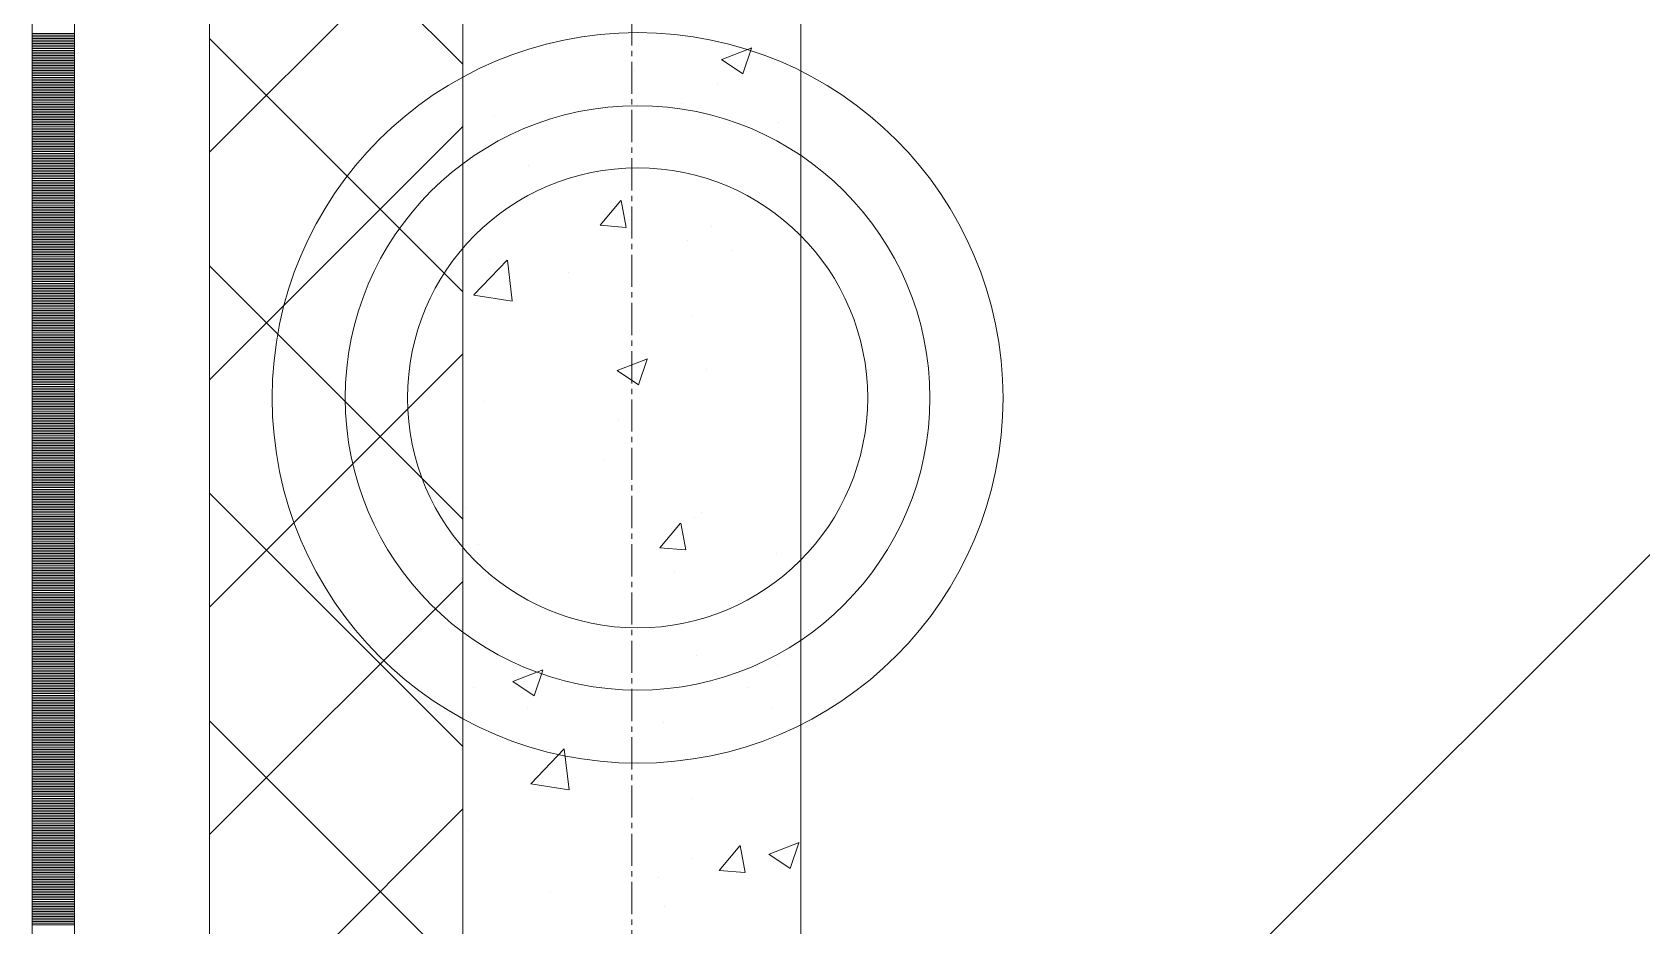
# Model space of a CAD drawing. Header units: millimetres. Extents: x 538266 to 1167394, y 114608 to 637157.
# Drawn here: x 828883 to 829836, y 160142 to 160672 of the extents above; entities that cross this region are included whole.
import ezdxf
from ezdxf.enums import TextEntityAlignment as Align

# ---------------------------------------------------------------- set-up
doc = ezdxf.new("R2010")
doc.units = ezdxf.units.MM
doc.linetypes.add('CENTER2', pattern=[28.575, 19.05, -3.175, 3.175, -3.175])
doc.linetypes.add('DASHED', pattern=[19.05, 12.7, -6.35])
doc.layers.get('Defpoints').update_dxf_attribs({"color": 140})
doc.layers.add('АР_Делит', color=120, linetype='Continuous', lineweight=0, plot=False)
for name, color, linetype, lineweight in [('АР_Стены ПЕНОблок', 52, 'Continuous', 20), ('АР_Тонкая', 254, 'Continuous', 5), ('АР_Утеплитель', 31, 'Continuous', 0), ('АР_Штриховка', 8, 'Continuous', 0)]:
    doc.layers.add(name, color=color, linetype=linetype, lineweight=lineweight)
doc.layers.add('РД_Оси_100', color=7, linetype='Continuous', lineweight=0, true_color=0x525252)
doc.layers.add('ФВ-5', color=7, linetype='Continuous')
doc.styles.add('style1', font='ARIALN.TTF')

# ---------------------------------------------------------------- blocks, each defined once
blk = doc.blocks.new('2_этаж')
at = {"layer": 'АР_Делит', "color": 18, "true_color": 0x000000}
for radius in [216.34, 173.04, 136.21]:
    blk.add_circle((672876.96, 160455.17), radius, dxfattribs=at)
at = {"layer": 'АР_Стены ПЕНОблок', "color": 18, "linetype": 'Continuous', "lineweight": 20, "true_color": 0x000000}
for p, q in [((672773.57, 213213.25), (672773.57, 137013.25)), ((672973.57, 137013.25), (672973.57, 213213.25))]:
    blk.add_line(p, q, dxfattribs=at)
at = {"layer": 'АР_Тонкая', "color": 18, "linetype": 'Continuous', "lineweight": 5, "true_color": 0x000000}
for p, q in [((672518.57, 213213.25), (672518.57, 137013.25)), ((672543.57, 213213.25), (672543.57, 137013.25)), ((672543.57, 137013.25), (672543.57, 213213.25)), ((672623.57, 137013.25), (672623.57, 213213.25))]:
    blk.add_line(p, q, dxfattribs=at)
at = {"layer": 'АР_Утеплитель', "color": 18, "linetype": 'Continuous', "lineweight": 0, "true_color": 0x000000}
for p, q in [((672623.57, 213213.25), (672623.57, 137013.25)), ((672773.57, 137013.25), (672773.57, 213213.25))]:
    blk.add_line(p, q, dxfattribs=at)
at = {"layer": 'АР_Штриховка', "color": 18, "linetype": 'Continuous', "lineweight": 0, "true_color": 0x000000}
for p, q in [((672773.57, 160652.75), (672623.57, 160802.75)), ((672623.57, 160600.61), (672773.57, 160750.61)), ((672518.57, 160671), (672543.57, 160671)), ((672518.57, 160670), (672543.57, 160670)), ((672518.57, 160669), (672543.57, 160669)), ((672518.57, 160668), (672543.57, 160668)), ((672518.57, 160667), (672543.57, 160667)), ((672518.57, 160666), (672543.57, 160666)), ((672773.57, 160518.05), (672623.57, 160668.05)), ((672518.57, 160665), (672543.57, 160665)), ((672518.57, 160664), (672543.57, 160664)), ((672518.57, 160663), (672543.57, 160663)), ((672518.57, 160662), (672543.57, 160662)), ((672518.57, 160661), (672543.57, 160661)), ((672518.57, 160660), (672543.57, 160660)), ((672518.57, 160659), (672543.57, 160659)), ((672518.57, 160658), (672543.57, 160658)), ((672518.57, 160657), (672543.57, 160657)), ((672518.57, 160656), (672543.57, 160656)), ((672926.76, 160655.67), (672944.54, 160662.5)), ((672939.34, 160647.01), (672944.49, 160662.36)), ((672518.57, 160655), (672543.57, 160655)), ((672518.57, 160654), (672543.57, 160654)), ((672518.57, 160653), (672543.57, 160653)), ((672518.57, 160652), (672543.57, 160652)), ((672518.57, 160651), (672543.57, 160651)), ((672518.57, 160650), (672543.57, 160650)), ((672518.57, 160649), (672543.57, 160649)), ((672518.57, 160648), (672543.57, 160648)), ((672518.57, 160647), (672543.57, 160647)), ((672875.03, 160649.01), (672875.03, 160649.01)), ((672926.69, 160655.54), (672939.33, 160647.01)), ((672518.57, 160646), (672543.57, 160646)), ((672518.57, 160645), (672543.57, 160645)), ((672518.57, 160644), (672543.57, 160644)), ((672518.57, 160643), (672543.57, 160643)), ((672518.57, 160642), (672543.57, 160642)), ((672518.57, 160641), (672543.57, 160641)), ((672518.57, 160640), (672543.57, 160640)), ((672518.57, 160639), (672543.57, 160639)), ((672518.57, 160638), (672543.57, 160638)), ((672518.57, 160637), (672543.57, 160637)), ((672924.08, 160640.97), (672924.08, 160640.97)), ((672518.57, 160636), (672543.57, 160636)), ((672518.57, 160635), (672543.57, 160635)), ((672518.57, 160634), (672543.57, 160634)), ((672518.57, 160633), (672543.57, 160633)), ((672518.57, 160632), (672543.57, 160632)), ((672518.57, 160631), (672543.57, 160631)), ((672518.57, 160630), (672543.57, 160630)), ((672518.57, 160629), (672543.57, 160629)), ((672518.57, 160628), (672543.57, 160628)), ((672903.14, 160629.67), (672903.14, 160629.67)), ((672518.57, 160627), (672543.57, 160627)), ((672518.57, 160626), (672543.57, 160626)), ((672518.57, 160625), (672543.57, 160625)), ((672518.57, 160624), (672543.57, 160624)), ((672518.57, 160623), (672543.57, 160623)), ((672518.57, 160622), (672543.57, 160622)), ((672518.57, 160621), (672543.57, 160621)), ((672518.57, 160620), (672543.57, 160620)), ((672518.57, 160619), (672543.57, 160619)), ((672518.57, 160618), (672543.57, 160618)), ((672792.16, 160621.93), (672792.16, 160621.93)), ((672839.55, 160621.3), (672839.55, 160621.3)), ((672960.64, 160618.4), (672960.64, 160618.4)), ((672518.57, 160617), (672543.57, 160617)), ((672518.57, 160616), (672543.57, 160616)), ((672518.57, 160615), (672543.57, 160615)), ((672518.57, 160614), (672543.57, 160614)), ((672518.57, 160613), (672543.57, 160613)), ((672518.57, 160612), (672543.57, 160612)), ((672518.57, 160611), (672543.57, 160611)), ((672518.57, 160610), (672543.57, 160610)), ((672518.57, 160609), (672543.57, 160609)), ((672623.57, 160465.91), (672773.57, 160615.91)), ((672518.57, 160608), (672543.57, 160608)), ((672518.57, 160607), (672543.57, 160607)), ((672518.57, 160606), (672543.57, 160606)), ((672518.57, 160605), (672543.57, 160605)), ((672518.57, 160604), (672543.57, 160604)), ((672518.57, 160603), (672543.57, 160603)), ((672518.57, 160602), (672543.57, 160602)), ((672518.57, 160601), (672543.57, 160601)), ((672518.57, 160600), (672543.57, 160600)), ((672518.57, 160599), (672543.57, 160599)), ((672518.57, 160598), (672543.57, 160598)), ((672518.57, 160597), (672543.57, 160597)), ((672518.57, 160596), (672543.57, 160596)), ((672518.57, 160595), (672543.57, 160595)), ((672518.57, 160594), (672543.57, 160594)), ((672518.57, 160593), (672543.57, 160593)), ((672518.57, 160592), (672543.57, 160592)), ((672518.57, 160591), (672543.57, 160591)), ((672518.57, 160590), (672543.57, 160590)), ((672812.51, 160592.98), (672812.51, 160592.98)), ((672518.57, 160589), (672543.57, 160589)), ((672518.57, 160588), (672543.57, 160588)), ((672518.57, 160587), (672543.57, 160587)), ((672518.57, 160586), (672543.57, 160586)), ((672518.57, 160585), (672543.57, 160585)), ((672518.57, 160584), (672543.57, 160584)), ((672518.57, 160583), (672543.57, 160583)), ((672518.57, 160582), (672543.57, 160582)), ((672518.57, 160581), (672543.57, 160581)), ((672518.57, 160580), (672543.57, 160580)), ((672518.57, 160579), (672543.57, 160579)), ((672518.57, 160578), (672543.57, 160578)), ((672518.57, 160577), (672543.57, 160577)), ((672518.57, 160576), (672543.57, 160576)), ((672518.57, 160575), (672543.57, 160575)), ((672518.57, 160574), (672543.57, 160574)), ((672518.57, 160573), (672543.57, 160573)), ((672518.57, 160572), (672543.57, 160572)), ((672518.57, 160571), (672543.57, 160571)), ((672854.84, 160557.47), (672867.09, 160572.07)), ((672870.21, 160556.17), (672867.27, 160572.1)), ((672518.57, 160570), (672543.57, 160570)), ((672518.57, 160569), (672543.57, 160569)), ((672518.57, 160568), (672543.57, 160568)), ((672518.57, 160567), (672543.57, 160567)), ((672518.57, 160566), (672543.57, 160566)), ((672518.57, 160565), (672543.57, 160565)), ((672518.57, 160564), (672543.57, 160564)), ((672518.57, 160563), (672543.57, 160563)), ((672518.57, 160562), (672543.57, 160562)), ((672518.57, 160561), (672543.57, 160561)), ((672518.57, 160560), (672543.57, 160560)), ((672518.57, 160559), (672543.57, 160559)), ((672518.57, 160558), (672543.57, 160558)), ((672518.57, 160557), (672543.57, 160557)), ((672518.57, 160556), (672543.57, 160556)), ((672518.57, 160555), (672543.57, 160555)), ((672518.57, 160554), (672543.57, 160554)), ((672518.57, 160553), (672543.57, 160553)), ((672518.57, 160552), (672543.57, 160552)), ((672854.84, 160557.47), (672870.03, 160556.14)), ((672920.99, 160556.42), (672920.99, 160556.42)), ((672518.57, 160551), (672543.57, 160551)), ((672518.57, 160550), (672543.57, 160550)), ((672518.57, 160549), (672543.57, 160549)), ((672518.57, 160548), (672543.57, 160548)), ((672518.57, 160547), (672543.57, 160547)), ((672518.57, 160546), (672543.57, 160546)), ((672518.57, 160545), (672543.57, 160545)), ((672518.57, 160544), (672543.57, 160544)), ((672518.57, 160543), (672543.57, 160543)), ((672518.57, 160542), (672543.57, 160542)), ((672906.53, 160548.29), (672906.53, 160548.29)), ((672932.52, 160542.16), (672932.52, 160542.16)), ((672518.57, 160541), (672543.57, 160541)), ((672518.57, 160540), (672543.57, 160540)), ((672518.57, 160539), (672543.57, 160539)), ((672518.57, 160538), (672543.57, 160538)), ((672518.57, 160537), (672543.57, 160537)), ((672518.57, 160536), (672543.57, 160536)), ((672518.57, 160535), (672543.57, 160535)), ((672518.57, 160534), (672543.57, 160534)), ((672518.57, 160533), (672543.57, 160533)), ((672518.57, 160532), (672543.57, 160532)), ((672773.57, 160383.34), (672623.57, 160533.34)), ((672780.04, 160516.1), (672799.82, 160536.72)), ((672789.07, 160537.37), (672789.07, 160537.37)), ((672802.68, 160512.6), (672799.88, 160536.72)), ((672518.57, 160531), (672543.57, 160531)), ((672518.57, 160530), (672543.57, 160530)), ((672518.57, 160529), (672543.57, 160529)), ((672518.57, 160528), (672543.57, 160528)), ((672518.57, 160527), (672543.57, 160527)), ((672518.57, 160526), (672543.57, 160526)), ((672518.57, 160525), (672543.57, 160525)), ((672518.57, 160524), (672543.57, 160524)), ((672518.57, 160523), (672543.57, 160523)), ((672836.32, 160529.49), (672836.32, 160529.49)), ((672518.57, 160522), (672543.57, 160522)), ((672518.57, 160521), (672543.57, 160521)), ((672518.57, 160520), (672543.57, 160520)), ((672518.57, 160519), (672543.57, 160519)), ((672518.57, 160518), (672543.57, 160518)), ((672518.57, 160517), (672543.57, 160517)), ((672518.57, 160516), (672543.57, 160516)), ((672518.57, 160515), (672543.57, 160515)), ((672518.57, 160514), (672543.57, 160514)), ((672518.57, 160513), (672543.57, 160513)), ((672780.08, 160516.01), (672802.67, 160512.51)), ((672518.57, 160512), (672543.57, 160512)), ((672518.57, 160511), (672543.57, 160511)), ((672518.57, 160510), (672543.57, 160510)), ((672518.57, 160509), (672543.57, 160509)), ((672518.57, 160508), (672543.57, 160508)), ((672518.57, 160507), (672543.57, 160507)), ((672518.57, 160506), (672543.57, 160506)), ((672518.57, 160505), (672543.57, 160505)), ((672518.57, 160504), (672543.57, 160504)), ((672909.51, 160504.09), (672909.51, 160504.09)), ((672518.57, 160503), (672543.57, 160503)), ((672518.57, 160502), (672543.57, 160502)), ((672518.57, 160501), (672543.57, 160501)), ((672518.57, 160500), (672543.57, 160500)), ((672518.57, 160499), (672543.57, 160499)), ((672518.57, 160498), (672543.57, 160498)), ((672518.57, 160497), (672543.57, 160497)), ((672518.57, 160496), (672543.57, 160496)), ((672518.57, 160495), (672543.57, 160495)), ((672518.57, 160494), (672543.57, 160494)), ((672518.57, 160493), (672543.57, 160493)), ((672518.57, 160492), (672543.57, 160492)), ((672518.57, 160491), (672543.57, 160491)), ((672518.57, 160490), (672543.57, 160490)), ((672518.57, 160489), (672543.57, 160489)), ((672518.57, 160488), (672543.57, 160488)), ((672518.57, 160487), (672543.57, 160487)), ((672518.57, 160486), (672543.57, 160486)), ((672518.57, 160485), (672543.57, 160485)), ((672518.57, 160484), (672543.57, 160484)), ((672518.57, 160483), (672543.57, 160483)), ((672518.57, 160482), (672543.57, 160482)), ((672518.57, 160481), (672543.57, 160481)), ((672518.57, 160480), (672543.57, 160480)), ((672518.57, 160479), (672543.57, 160479)), ((672518.57, 160478), (672543.57, 160478)), ((672518.57, 160477), (672543.57, 160477)), ((672518.57, 160476), (672543.57, 160476)), ((672518.57, 160475), (672543.57, 160475)), ((672623.57, 160331.21), (672773.57, 160481.21)), ((672864.95, 160471.48), (672882.74, 160478.31)), ((672877.54, 160462.82), (672882.69, 160478.17)), ((672518.57, 160474), (672543.57, 160474)), ((672518.57, 160473), (672543.57, 160473)), ((672518.57, 160472), (672543.57, 160472)), ((672518.57, 160471), (672543.57, 160471)), ((672518.57, 160470), (672543.57, 160470)), ((672518.57, 160469), (672543.57, 160469)), ((672518.57, 160468), (672543.57, 160468)), ((672518.57, 160467), (672543.57, 160467)), ((672518.57, 160466), (672543.57, 160466)), ((672864.89, 160471.35), (672877.53, 160462.83)), ((672917.9, 160471.86), (672917.9, 160471.86)), ((672518.57, 160465), (672543.57, 160465)), ((672518.57, 160464), (672543.57, 160464)), ((672518.57, 160463), (672543.57, 160463)), ((672518.57, 160462), (672543.57, 160462)), ((672518.57, 160461), (672543.57, 160461)), ((672518.57, 160460), (672543.57, 160460)), ((672518.57, 160459), (672543.57, 160459)), ((672518.57, 160458), (672543.57, 160458)), ((672518.57, 160457), (672543.57, 160457)), ((672518.57, 160456), (672543.57, 160456)), ((672518.57, 160455), (672543.57, 160455)), ((672518.57, 160454), (672543.57, 160454)), ((672518.57, 160453), (672543.57, 160453)), ((672518.57, 160452), (672543.57, 160452)), ((672518.57, 160451), (672543.57, 160451)), ((672518.57, 160450), (672543.57, 160450)), ((672518.57, 160449), (672543.57, 160449)), ((672518.57, 160448), (672543.57, 160448)), ((672518.57, 160447), (672543.57, 160447)), ((672785.98, 160452.82), (672785.98, 160452.82)), ((672518.57, 160446), (672543.57, 160446)), ((672518.57, 160445), (672543.57, 160445)), ((672518.57, 160444), (672543.57, 160444)), ((672518.57, 160443), (672543.57, 160443)), ((672518.57, 160442), (672543.57, 160442)), ((672518.57, 160441), (672543.57, 160441)), ((672518.57, 160440), (672543.57, 160440)), ((672518.57, 160439), (672543.57, 160439)), ((672518.57, 160438), (672543.57, 160438)), ((672518.57, 160437), (672543.57, 160437)), ((672865.7, 160441.98), (672865.7, 160441.98)), ((672518.57, 160436), (672543.57, 160436)), ((672518.57, 160435), (672543.57, 160435)), ((672518.57, 160434), (672543.57, 160434)), ((672518.57, 160433), (672543.57, 160433)), ((672518.57, 160432), (672543.57, 160432)), ((672518.57, 160431), (672543.57, 160431)), ((672518.57, 160430), (672543.57, 160430)), ((672518.57, 160429), (672543.57, 160429)), ((672518.57, 160428), (672543.57, 160428)), ((672518.57, 160427), (672543.57, 160427)), ((672518.57, 160426), (672543.57, 160426)), ((672518.57, 160425), (672543.57, 160425)), ((672518.57, 160424), (672543.57, 160424)), ((672518.57, 160423), (672543.57, 160423)), ((672518.57, 160422), (672543.57, 160422)), ((672518.57, 160421), (672543.57, 160421)), ((672518.57, 160420), (672543.57, 160420)), ((672518.57, 160419), (672543.57, 160419)), ((672518.57, 160418), (672543.57, 160418)), ((672857.07, 160418.5), (672857.07, 160418.5)), ((672518.57, 160417), (672543.57, 160417)), ((672518.57, 160416), (672543.57, 160416)), ((672518.57, 160415), (672543.57, 160415)), ((672518.57, 160414), (672543.57, 160414)), ((672518.57, 160413), (672543.57, 160413)), ((672518.57, 160412), (672543.57, 160412)), ((672518.57, 160411), (672543.57, 160411)), ((672518.57, 160410), (672543.57, 160410)), ((672518.57, 160409), (672543.57, 160409)), ((672518.57, 160408), (672543.57, 160408)), ((672518.57, 160407), (672543.57, 160407)), ((672518.57, 160406), (672543.57, 160406)), ((672518.57, 160405), (672543.57, 160405)), ((672518.57, 160404), (672543.57, 160404)), ((672518.57, 160403), (672543.57, 160403)), ((672518.57, 160402), (672543.57, 160402)), ((672518.57, 160401), (672543.57, 160401)), ((672518.57, 160400), (672543.57, 160400)), ((672518.57, 160399), (672543.57, 160399)), ((672773.57, 160248.64), (672623.57, 160398.64)), ((672518.57, 160398), (672543.57, 160398)), ((672518.57, 160397), (672543.57, 160397)), ((672518.57, 160396), (672543.57, 160396)), ((672518.57, 160395), (672543.57, 160395)), ((672518.57, 160394), (672543.57, 160394)), ((672518.57, 160393), (672543.57, 160393)), ((672518.57, 160392), (672543.57, 160392)), ((672518.57, 160391), (672543.57, 160391)), ((672518.57, 160390), (672543.57, 160390)), ((672775.04, 160390.11), (672775.04, 160390.11)), ((672518.57, 160389), (672543.57, 160389)), ((672518.57, 160388), (672543.57, 160388)), ((672518.57, 160387), (672543.57, 160387)), ((672518.57, 160386), (672543.57, 160386)), ((672518.57, 160385), (672543.57, 160385)), ((672518.57, 160384), (672543.57, 160384)), ((672518.57, 160383), (672543.57, 160383)), ((672518.57, 160382), (672543.57, 160382)), ((672518.57, 160381), (672543.57, 160381)), ((672518.57, 160380), (672543.57, 160380)), ((672890.09, 160366.42), (672902.33, 160381.01)), ((672905.45, 160365.12), (672902.51, 160381.04)), ((672910.63, 160384.38), (672910.63, 160384.38)), ((672914.81, 160387.31), (672914.81, 160387.31)), ((672518.57, 160379), (672543.57, 160379)), ((672518.57, 160378), (672543.57, 160378)), ((672518.57, 160377), (672543.57, 160377)), ((672518.57, 160376), (672543.57, 160376)), ((672518.57, 160375), (672543.57, 160375)), ((672518.57, 160374), (672543.57, 160374)), ((672518.57, 160373), (672543.57, 160373)), ((672518.57, 160372), (672543.57, 160372)), ((672518.57, 160371), (672543.57, 160371)), ((672518.57, 160370), (672543.57, 160370)), ((672518.57, 160369), (672543.57, 160369)), ((672518.57, 160368), (672543.57, 160368)), ((672518.57, 160367), (672543.57, 160367)), ((672518.57, 160366), (672543.57, 160366)), ((672518.57, 160365), (672543.57, 160365)), ((672518.57, 160364), (672543.57, 160364)), ((672518.57, 160363), (672543.57, 160363)), ((672518.57, 160362), (672543.57, 160362)), ((672518.57, 160361), (672543.57, 160361)), ((672782.89, 160368.26), (672782.89, 160368.26)), ((672890.09, 160366.41), (672905.27, 160365.08)), ((672959.29, 160362.92), (672959.29, 160362.92)), ((672518.57, 160360), (672543.57, 160360)), ((672518.57, 160359), (672543.57, 160359)), ((672518.57, 160358), (672543.57, 160358)), ((672518.57, 160357), (672543.57, 160357)), ((672518.57, 160356), (672543.57, 160356)), ((672518.57, 160355), (672543.57, 160355)), ((672518.57, 160354), (672543.57, 160354)), ((672518.57, 160353), (672543.57, 160353)), ((672518.57, 160352), (672543.57, 160352)), ((672518.57, 160351), (672543.57, 160351)), ((672899.03, 160352.54), (672899.03, 160352.54)), ((672518.57, 160350), (672543.57, 160350)), ((672518.57, 160349), (672543.57, 160349)), ((672518.57, 160348), (672543.57, 160348)), ((672518.57, 160347), (672543.57, 160347)), ((672518.57, 160346), (672543.57, 160346)), ((672518.57, 160345), (672543.57, 160345)), ((672518.57, 160344), (672543.57, 160344)), ((672518.57, 160343), (672543.57, 160343)), ((672518.57, 160342), (672543.57, 160342)), ((672623.57, 160196.5), (672773.57, 160346.5)), ((672798.88, 160341.8), (672798.88, 160341.8)), ((672518.57, 160341), (672543.57, 160341)), ((672518.57, 160340), (672543.57, 160340)), ((672518.57, 160339), (672543.57, 160339)), ((672518.57, 160338), (672543.57, 160338)), ((672518.57, 160337), (672543.57, 160337)), ((672518.57, 160336), (672543.57, 160336)), ((672518.57, 160335), (672543.57, 160335)), ((672518.57, 160334), (672543.57, 160334)), ((672518.57, 160333), (672543.57, 160333)), ((672518.57, 160332), (672543.57, 160332)), ((672518.57, 160331), (672543.57, 160331)), ((672518.57, 160330), (672543.57, 160330)), ((672518.57, 160329), (672543.57, 160329)), ((672518.57, 160328), (672543.57, 160328)), ((672518.57, 160327), (672543.57, 160327)), ((672518.57, 160326), (672543.57, 160326)), ((672518.57, 160325), (672543.57, 160325)), ((672518.57, 160324), (672543.57, 160324)), ((672518.57, 160323), (672543.57, 160323)), ((672518.57, 160322), (672543.57, 160322)), ((672518.57, 160321), (672543.57, 160321)), ((672518.57, 160320), (672543.57, 160320)), ((672518.57, 160319), (672543.57, 160319)), ((672518.57, 160318), (672543.57, 160318)), ((672518.57, 160317), (672543.57, 160317)), ((672518.57, 160316), (672543.57, 160316)), ((672518.57, 160315), (672543.57, 160315)), ((672518.57, 160314), (672543.57, 160314)), ((672518.57, 160313), (672543.57, 160313)), ((672518.57, 160312), (672543.57, 160312)), ((672518.57, 160311), (672543.57, 160311)), ((672518.57, 160310), (672543.57, 160310)), ((672518.57, 160309), (672543.57, 160309)), ((672518.57, 160308), (672543.57, 160308)), ((672518.57, 160307), (672543.57, 160307)), ((672518.57, 160306), (672543.57, 160306)), ((672518.57, 160305), (672543.57, 160305)), ((672518.57, 160304), (672543.57, 160304)), ((672518.57, 160303), (672543.57, 160303)), ((672518.57, 160302), (672543.57, 160302)), ((672518.57, 160301), (672543.57, 160301)), ((672518.57, 160300), (672543.57, 160300)), ((672518.57, 160299), (672543.57, 160299)), ((672518.57, 160298), (672543.57, 160298)), ((672518.57, 160297), (672543.57, 160297)), ((672518.57, 160296), (672543.57, 160296)), ((672518.57, 160295), (672543.57, 160295)), ((672518.57, 160294), (672543.57, 160294)), ((672803.15, 160287.29), (672820.94, 160294.12)), ((672815.74, 160278.63), (672820.89, 160293.98)), ((672911.73, 160302.75), (672911.73, 160302.75)), ((672959.89, 160296.77), (672959.89, 160296.77)), ((672518.57, 160293), (672543.57, 160293)), ((672518.57, 160292), (672543.57, 160292)), ((672518.57, 160291), (672543.57, 160291)), ((672518.57, 160290), (672543.57, 160290)), ((672518.57, 160289), (672543.57, 160289)), ((672518.57, 160288), (672543.57, 160288)), ((672518.57, 160287), (672543.57, 160287)), ((672518.57, 160286), (672543.57, 160286)), ((672518.57, 160285), (672543.57, 160285)), ((672803.09, 160287.16), (672815.72, 160278.64)), ((672806.54, 160289.39), (672806.54, 160289.39)), ((672518.57, 160284), (672543.57, 160284)), ((672518.57, 160283), (672543.57, 160283)), ((672518.57, 160282), (672543.57, 160282)), ((672518.57, 160281), (672543.57, 160281)), ((672518.57, 160280), (672543.57, 160280)), ((672518.57, 160279), (672543.57, 160279)), ((672518.57, 160278), (672543.57, 160278)), ((672518.57, 160277), (672543.57, 160277)), ((672518.57, 160276), (672543.57, 160276)), ((672518.57, 160275), (672543.57, 160275)), ((672779.8, 160283.71), (672779.8, 160283.71)), ((672942.13, 160283.66), (672942.13, 160283.66)), ((672518.57, 160274), (672543.57, 160274)), ((672518.57, 160273), (672543.57, 160273)), ((672518.57, 160272), (672543.57, 160272)), ((672518.57, 160271), (672543.57, 160271)), ((672518.57, 160270), (672543.57, 160270)), ((672518.57, 160269), (672543.57, 160269)), ((672518.57, 160268), (672543.57, 160268)), ((672518.57, 160267), (672543.57, 160267)), ((672518.57, 160266), (672543.57, 160266)), ((672811.76, 160271.34), (672811.76, 160271.34)), ((672956.06, 160271.11), (672956.06, 160271.11)), ((672518.57, 160265), (672543.57, 160265)), ((672518.57, 160264), (672543.57, 160264)), ((672518.57, 160263), (672543.57, 160263)), ((672518.57, 160262), (672543.57, 160262)), ((672518.57, 160261), (672543.57, 160261)), ((672518.57, 160260), (672543.57, 160260)), ((672518.57, 160259), (672543.57, 160259)), ((672518.57, 160258), (672543.57, 160258)), ((672518.57, 160257), (672543.57, 160257)), ((672518.57, 160256), (672543.57, 160256)), ((672773.57, 160113.94), (672623.57, 160263.94)), ((672892.47, 160262.73), (672892.47, 160262.73)), ((672518.57, 160255), (672543.57, 160255)), ((672518.57, 160254), (672543.57, 160254)), ((672518.57, 160253), (672543.57, 160253)), ((672518.57, 160252), (672543.57, 160252)), ((672518.57, 160251), (672543.57, 160251)), ((672518.57, 160250), (672543.57, 160250)), ((672518.57, 160249), (672543.57, 160249)), ((672518.57, 160248), (672543.57, 160248)), ((672518.57, 160247), (672543.57, 160247)), ((672813.71, 160226.63), (672833.5, 160247.25)), ((672836.36, 160223.13), (672833.55, 160247.25)), ((672518.57, 160246), (672543.57, 160246)), ((672518.57, 160245), (672543.57, 160245)), ((672518.57, 160244), (672543.57, 160244)), ((672518.57, 160243), (672543.57, 160243)), ((672518.57, 160242), (672543.57, 160242)), ((672518.57, 160241), (672543.57, 160241)), ((672518.57, 160240), (672543.57, 160240)), ((672518.57, 160239), (672543.57, 160239)), ((672518.57, 160238), (672543.57, 160238)), ((672518.57, 160237), (672543.57, 160237)), ((672518.57, 160236), (672543.57, 160236)), ((672518.57, 160235), (672543.57, 160235)), ((672518.57, 160234), (672543.57, 160234)), ((672518.57, 160233), (672543.57, 160233)), ((672518.57, 160232), (672543.57, 160232)), ((672518.57, 160231), (672543.57, 160231)), ((672518.57, 160230), (672543.57, 160230)), ((672518.57, 160229), (672543.57, 160229)), ((672518.57, 160228), (672543.57, 160228)), ((672518.57, 160227), (672543.57, 160227)), ((672518.57, 160226), (672543.57, 160226)), ((672518.57, 160225), (672543.57, 160225)), ((672518.57, 160224), (672543.57, 160224)), ((672518.57, 160223), (672543.57, 160223)), ((672518.57, 160222), (672543.57, 160222)), ((672518.57, 160221), (672543.57, 160221)), ((672518.57, 160220), (672543.57, 160220)), ((672518.57, 160219), (672543.57, 160219)), ((672518.57, 160218), (672543.57, 160218)), ((672813.75, 160226.54), (672836.34, 160223.04)), ((672908.64, 160218.2), (672908.64, 160218.2)), ((672518.57, 160217), (672543.57, 160217)), ((672518.57, 160216), (672543.57, 160216)), ((672518.57, 160215), (672543.57, 160215)), ((672518.57, 160214), (672543.57, 160214)), ((672518.57, 160213), (672543.57, 160213)), ((672518.57, 160212), (672543.57, 160212)), ((672518.57, 160211), (672543.57, 160211)), ((672518.57, 160210), (672543.57, 160210)), ((672518.57, 160209), (672543.57, 160209)), ((672518.57, 160208), (672543.57, 160208)), ((672623.57, 160061.8), (672773.57, 160211.8)), ((672518.57, 160207), (672543.57, 160207)), ((672518.57, 160206), (672543.57, 160206)), ((672518.57, 160205), (672543.57, 160205)), ((672518.57, 160204), (672543.57, 160204)), ((672518.57, 160203), (672543.57, 160203)), ((672518.57, 160202), (672543.57, 160202)), ((672518.57, 160201), (672543.57, 160201)), ((672518.57, 160200), (672543.57, 160200)), ((672518.57, 160199), (672543.57, 160199)), ((672776.71, 160199.15), (672776.71, 160199.15)), ((672518.57, 160198), (672543.57, 160198)), ((672518.57, 160197), (672543.57, 160197)), ((672518.57, 160196), (672543.57, 160196)), ((672518.57, 160195), (672543.57, 160195)), ((672518.57, 160194), (672543.57, 160194)), ((672518.57, 160193), (672543.57, 160193)), ((672518.57, 160192), (672543.57, 160192)), ((672518.57, 160191), (672543.57, 160191)), ((672518.57, 160190), (672543.57, 160190)), ((672518.57, 160189), (672543.57, 160189)), ((672925.33, 160175.36), (672937.58, 160189.95)), ((672940.69, 160174.06), (672937.76, 160189.98)), ((672954.77, 160185.03), (672972.55, 160191.86)), ((672967.35, 160176.37), (672972.5, 160191.72)), ((672518.57, 160188), (672543.57, 160188)), ((672518.57, 160187), (672543.57, 160187)), ((672518.57, 160186), (672543.57, 160186)), ((672518.57, 160185), (672543.57, 160185)), ((672518.57, 160184), (672543.57, 160184)), ((672518.57, 160183), (672543.57, 160183)), ((672518.57, 160182), (672543.57, 160182)), ((672518.57, 160181), (672543.57, 160181)), ((672518.57, 160180), (672543.57, 160180)), ((672908.76, 160182.45), (672908.76, 160182.45)), ((672954.7, 160184.9), (672967.34, 160176.37)), ((672518.57, 160179), (672543.57, 160179)), ((672518.57, 160178), (672543.57, 160178)), ((672518.57, 160177), (672543.57, 160177)), ((672518.57, 160176), (672543.57, 160176)), ((672518.57, 160175), (672543.57, 160175)), ((672518.57, 160174), (672543.57, 160174)), ((672518.57, 160173), (672543.57, 160173)), ((672518.57, 160172), (672543.57, 160172)), ((672518.57, 160171), (672543.57, 160171)), ((672518.57, 160170), (672543.57, 160170)), ((672889.24, 160170.93), (672889.24, 160170.93)), ((672925.33, 160175.35), (672940.51, 160174.03)), ((672518.57, 160169), (672543.57, 160169)), ((672518.57, 160168), (672543.57, 160168)), ((672518.57, 160167), (672543.57, 160167)), ((672518.57, 160166), (672543.57, 160166)), ((672518.57, 160165), (672543.57, 160165)), ((672518.57, 160164), (672543.57, 160164)), ((672518.57, 160163), (672543.57, 160163)), ((672518.57, 160162), (672543.57, 160162)), ((672518.57, 160161), (672543.57, 160161)), ((672825.65, 160162.55), (672825.65, 160162.55)), ((672518.57, 160160), (672543.57, 160160)), ((672518.57, 160159), (672543.57, 160159)), ((672518.57, 160158), (672543.57, 160158)), ((672518.57, 160157), (672543.57, 160157)), ((672518.57, 160156), (672543.57, 160156)), ((672518.57, 160155), (672543.57, 160155)), ((672518.57, 160154), (672543.57, 160154)), ((672518.57, 160153), (672543.57, 160153)), ((672518.57, 160152), (672543.57, 160152)), ((672518.57, 160151), (672543.57, 160151)), ((672892.67, 160153.87), (672892.67, 160153.87)), ((672518.57, 160150), (672543.57, 160150)), ((672518.57, 160149), (672543.57, 160149)), ((672518.57, 160148), (672543.57, 160148)), ((672518.57, 160147), (672543.57, 160147)), ((672518.57, 160146), (672543.57, 160146)), ((672518.57, 160145), (672543.57, 160145)), ((672518.57, 160144), (672543.57, 160144)), ((672518.57, 160143), (672543.57, 160143))]:
    blk.add_line(p, q, dxfattribs=at)
at = {"layer": 'Defpoints', "color": 18, "true_color": 0x000000, "style": 'style1'}
for p in [(677970.57, 219836.39), (678101.19, 211681.39)]:
    blk.add_attdef('АР-ПОМЕЩЕНИЕ:НАИМЕНОВАНИЕ', text='', height=100, dxfattribs=at).set_placement(p, align=Align.MIDDLE)
blk = doc.blocks.new('СОШ_2200_АР_ОСИ_М100_28.05.24')
at = {"layer": 'АР_Делит', "color": 251, "linetype": 'DASHED', "true_color": 0x636466}
blk.add_lwpolyline([(114955, 135155), (114955, -355), (93595.036, -355), (93595.036, 13855), (94145, 13855), (94145, 68320), (66055, 68320), (66055, 13857.73), (83455, 13857.73), (83455, -355), (45245, -355), (45245, 13145), (44695, 13145), (44695, 26755), (45245, 26755), (45245, 68320), (20455, 68320), (20455, 26755), (27955, 26755), (27955, 13145), (-355, 13145), (-355, 100855)], dxfattribs=at)
at = {"layer": 'РД_Оси_100', "color": 251, "linetype": 'CENTER2', "true_color": 0x636466}
blk.add_line((0, -6155), (0, 139938.679), dxfattribs=at)

msp = doc.modelspace()

# ---------------------------------------------------------------- hatches: boundary and pattern name
at = {"layer": 'ФВ-5'}
h = msp.add_hatch(dxfattribs=at)
h.set_pattern_fill('ANSI31', color=3, scale=300)
h.paths.add_polyline_path([(849237.83, 163560.99), (849237.83, 164465.51, -0.27475), (849124.88, 164655.54, -0.245742), (849217.83, 164833.24), (849217.83, 165213.25), (845769.48, 165213.25, -0.618518), (845382.35, 165213.25), (843647.83, 165213.25), (843647.83, 164913.25), (842747.83, 164913.25), (842747.83, 165213.25), (842667.83, 165213.25), (842667.83, 164793.25), (841647.83, 164793.25), (841647.83, 164713.25), (841647.83, 161813.25), (841647.83, 161313.25), (841647.83, 160413.25), (841647.83, 158613.25), (841647.83, 158389.41, -0.260437), (841750.78, 158205.17, -0.260437), (841647.83, 158020.93), (841647.83, 157055.57, -0.260437), (841750.78, 156871.33, -0.260437), (841647.83, 156687.09), (841647.83, 156333.25), (842017.83, 156333.25), (842017.83, 156113.25), (849237.83, 156113.25), (849237.83, 156880.92, -0.27475), (849124.88, 157070.96, -0.27475), (849237.83, 157260.99), (849237.83, 160413.25), (849217.83, 160413.25), (849217.83, 161313.25), (849218.54, 162376.98, -0.246803), (849124.88, 162555.17, -0.27475), (849237.83, 162745.2), (849237.83, 163180.92, -0.27475), (849124.88, 163370.96, -0.27475)])
h.paths.add_polyline_path([(845558.64, 161395.97), (845008.64, 161395.97, -1), (845008.64, 161995.97), (845558.64, 161995.97, -1)], flags=16)
h.paths.add_polyline_path([(842291.63, 157558.88, -1), (841691.63, 157558.88, -1)], flags=16)
h.paths.add_polyline_path([(849124.88, 171855.54, -0.27475), (849237.83, 172045.58), (849237.83, 172480.92, -0.27475), (849124.88, 172670.96, -0.27475), (849237.83, 172860.99), (849237.83, 173765.51, -0.27475), (849124.88, 173955.54, -0.27475), (849237.83, 174145.58), (849237.83, 174163.25), (849217.83, 174163.25), (849217.83, 174513.25), (844057.83, 174513.25), (844057.83, 174513.25), (844057.83, 174213.25), (843157.83, 174213.25), (843157.83, 174513.25), (843077.83, 174513.25), (843077.83, 174093.25), (842057.83, 174093.25), (842057.83, 173373.25), (842057.83, 172433.25), (841647.83, 172433.25), (841647.83, 172363.25), (841647.83, 170613.25), (841647.83, 169713.25), (841647.83, 169339.41, -0.260437), (841750.78, 169155.17, -0.260437), (841647.83, 168970.93), (841670.85, 167335.45, -1), (842270.85, 167335.45, -1), (841670.85, 167335.45), (841650.71, 166353.77, -0.256246), (841750.78, 166171.33, -0.105217), (841732.04, 166083.25), (841867.83, 166083.25), (841867.83, 165413.25), (845385.88, 165413.25, -0.594367), (845765.95, 165413.25), (849217.83, 165413.25), (849217.83, 165913.25), (849218.05, 166193.1, -0.246072), (849124.88, 166370.96, -0.27475), (849237.83, 166560.99), (849237.83, 169713.25), (849213.53, 169713.25), (849217.83, 169717.55), (849217.83, 170613.25), (849218.87, 171677.13, -0.247282)])
h.paths.add_polyline_path([(845615.62, 168700.58), (845065.62, 168700.58, -1), (845065.62, 169300.58), (845615.62, 169300.58, -1)], flags=16)
h.paths.add_polyline_path([(836927.83, 171813.25), (836927.83, 172713.25), (836927.83, 172987.09, -0.260437), (836824.88, 173171.33, -0.260437), (836927.83, 173355.57), (836927.83, 175970.93, -0.260437), (836824.88, 176155.17, -0.260437), (836927.83, 176339.41), (836927.83, 176413.25), (836927.83, 176913.25), (833193.32, 176913.25, -0.618518), (832806.19, 176913.25), (829360.51, 176913.25), (829357.83, 176910.57), (829357.83, 176413.25), (829357.74, 176237.44, -0.255873), (829457.56, 176055.17, -0.284268), (829337.83, 175861.61), (829337.83, 172713.25), (829357.83, 172713.25), (829357.83, 171813.25), (829357.22, 170753.93, -0.256632), (829457.56, 170571.33, -0.284268), (829337.83, 170377.76), (829337.83, 169948.73, -0.284268), (829457.56, 169755.17, -0.284268), (829337.83, 169561.61), (829337.83, 168664.89, -0.284268), (829457.56, 168471.33, -0.255743), (829357.83, 168289.11), (829357.83, 167813.25), (832809.72, 167813.25, -0.594367), (833189.79, 167813.25), (834927.83, 167813.25), (834927.83, 168113.25), (835827.83, 168113.25), (835827.83, 167813.25), (835907.83, 167813.25), (835907.83, 168233.25), (836927.83, 168233.25), (836927.83, 168313.25)])
h.paths.add_polyline_path([(832552.08, 172650.64), (832002.08, 172650.64, -1), (832002.08, 173250.64), (832552.08, 173250.64, -1)], flags=16)
h.paths.add_polyline_path([(836927.83, 166670.93, -0.260437), (836824.88, 166855.17, -0.105217), (836843.63, 166943.25), (836707.83, 166943.25), (836707.83, 167613.25), (833193.32, 167613.25, -0.618518), (832806.19, 167613.25), (829357.83, 167613.25), (829357.83, 167113.25), (829357.72, 166937.46, -0.255913), (829457.56, 166755.17, -0.284268), (829337.83, 166561.61), (829337.83, 163413.25), (829357.83, 163413.25), (829357.83, 162513.25), (829357, 161454.07, -0.256955), (829457.56, 161271.33, -0.284268), (829337.83, 161077.76), (829337.83, 160648.73, -0.284268), (829457.56, 160455.17, -0.284268), (829337.83, 160261.61), (829337.83, 159364.89, -0.284268), (829457.56, 159171.33, -0.255743), (829357.83, 158989.11), (829357.83, 158513.25), (832809.67, 158513.32, -0.59466), (833189.83, 158513.33), (834927.81, 158513.37), (834927.83, 158513.41), (834927.83, 158813.41), (835827.83, 158813.41), (835827.83, 158513.39), (835907.83, 158513.39), (835907.83, 158933.41), (836927.83, 158933.41), (836927.83, 159013.25), (836927.83, 159543.25), (836927.83, 161303.25), (836927.83, 161813.25), (836927.83, 162513.25), (836927.83, 163413.25), (836927.83, 163687.09, -0.260437), (836824.88, 163871.33, -0.260437), (836927.83, 164055.57)])
h.paths.add_polyline_path([(832518.25, 163600.5), (831968.25, 163600.5, -1), (831968.25, 164200.5), (832518.25, 164200.5, -1)], flags=16)
h = msp.add_hatch(dxfattribs=at)
h.set_pattern_fill('ANSI31', color=3, scale=300)
h.paths.add_polyline_path([(856937.83, 141853.28), (856717.83, 141633.28), (856717.83, 141593.78), (856417.83, 141593.78), (856417.83, 142493.78), (856717.83, 142493.78), (856717.83, 142082.3), (856937.83, 142302.3), (856937.83, 143613.25), (856037.83, 143613.25), (856037.83, 143603.25), (853263.99, 143603.25, -0.558775), (852895.51, 143603.25), (851387.83, 143603.25, -0.414214), (851687.83, 143303.25, -1), (851087.83, 143303.25, -0.414214), (851387.83, 143603.25), (850280.15, 143603.25, -0.558775), (849911.67, 143603.25), (849137.83, 143603.25), (848237.83, 143603.25), (847307.83, 143603.25), (847307.83, 143383.25), (846937.83, 143383.25), (846937.83, 143453.25), (846937.83, 143603.25), (846437.83, 143603.25), (846437.83, 142703.25), (846737.83, 142703.25), (846737.83, 142583.25), (846317.83, 142583.25), (846317.83, 143603.25), (845837.83, 143603.25), (842357.83, 143603.25), (842357.83, 143383.25), (842067.83, 143383.25), (842067.83, 143603.25), (841437.83, 143603.25), (839882.77, 143603.25, -0.333315), (840098.76, 143315.26, -1), (839498.76, 143315.26, -0.333315), (839714.74, 143603.25), (838680.15, 143603.25, -0.558775), (838311.67, 143603.25), (837507.83, 143603.25), (837507.83, 143383.25), (837137.83, 143383.25), (837137.83, 141363.25), (837147.83, 141363.25), (837147.83, 140163.25), (837137.83, 136013.25), (837202.35, 136013.25, -0.618518), (837589.48, 136013.25), (840886.19, 136013.25, -0.618518), (841273.32, 136013.25), (841437.83, 136013.25), (841437.83, 136033.25), (842313.69, 136033.25, -0.582347), (842689.48, 136013.25), (843586.19, 136013.25, -0.618518), (843973.32, 136013.25), (844402.35, 136013.25, -0.618518), (844789.48, 136013.25), (845837.83, 136013.25), (845837.83, 136033.25), (847037.83, 136033.25), (848237.83, 136030.58), (848237.83, 136033.25), (849137.83, 136033.25), (850195.61, 136030.18, -0.587964), (850573.32, 136013.25), (851002.35, 136013.25, -0.618518), (851389.48, 136013.25), (852286.19, 136013.25, -0.618518), (852673.32, 136013.25), (853102.35, 136013.25, -0.618518), (853489.48, 136013.25), (855286.19, 136013.25, -0.618518), (855673.32, 136013.25), (856036.94, 136013.25), (856037.83, 136014.14), (856037.83, 136313.25), (856785.95, 136313.25), (856937.83, 136465.13)])
h.paths.add_polyline_path([(851418.02, 140993.17), (851968.02, 140993.17, -1), (851968.02, 140393.17), (851418.02, 140393.17, -1)], flags=16)
h.paths.add_polyline_path([(847057.56, 139675.17, -1), (846624.88, 139675.17, -1)], flags=16)
h.paths.add_polyline_path([(847014.26, 139675.17, -1), (846668.18, 139675.17, -1)], flags=0)
h.paths.add_polyline_path([(846977.43, 139675.17, -1), (846705.01, 139675.17, -1)], flags=0)
h.paths.add_polyline_path([(846737.83, 141603.25), (846437.83, 141603.25), (846437.83, 142503.25), (846737.83, 142503.25)], flags=16)
h.paths.add_polyline_path([(844344.21, 140388.84), (843794.21, 140388.84, -1), (843794.21, 140988.84), (844344.21, 140988.84, -1)], flags=16)
h.paths.add_polyline_path([(836345.42, 144457.46, -0.893187), (836937.83, 144524.52), (836937.83, 145103.25), (835937.83, 145103.25), (833187.99, 145103.25, -0.582884), (832811.51, 145103.25), (829357.83, 145103.25), (829357.83, 144737.39, -0.255743), (829457.56, 144555.17, -0.284268), (829337.83, 144361.61), (829337.83, 141213.25), (829357.83, 141213.25), (829357.83, 140313.25), (829351.43, 139257.49, -0.265015), (829457.56, 139071.33, -0.284268), (829337.83, 138877.76), (829337.83, 138448.73, -0.284268), (829457.56, 138255.17, -0.284268), (829337.83, 138061.61), (829337.83, 137013.25), (829357.83, 137013.25), (829357.83, 136033.25), (835937.83, 136033.25), (836937.83, 136033.25), (836937.83, 139613.25), (836627.83, 139613.25), (836627.83, 140513.25), (836927.83, 140513.25), (836927.83, 140893.25), (836507.83, 140893.25), (836507.83, 142033.25), (836937.83, 142033.25), (836937.83, 143617.76, -0.284268), (836818.11, 143811.33, -0.284268), (836937.83, 144004.89), (836937.83, 144390.4, -0.893187)])
h.paths.add_polyline_path([(840537.83, 148013.25), (840537.83, 150213.25), (840537.83, 150413.25), (840537.83, 151713.25), (840537.83, 156113.25), (841187.83, 156113.25), (841187.83, 156333.25), (841427.83, 156333.25), (841427.83, 156683.09, -0.270169), (841318.11, 156871.33, -0.270169), (841427.83, 157059.57), (841427.83, 158016.93, -0.270169), (841318.11, 158205.17, -0.270169), (841427.83, 158393.41), (841427.83, 158493.25), (840857.83, 158493.25), (840857.83, 158718.25), (840582.83, 159194.56), (840604.48, 159207.06), (840604.77, 159206.57, -0.120105), (840857.83, 159268.25), (840857.83, 159293.25), (840857.83, 159438.25), (840582.83, 159914.56), (840604.49, 159927.06), (840604.77, 159926.57, -0.120105), (840857.84, 159988.25), (840857.84, 160013.25), (840857.84, 161103.25), (840439.79, 161103.25, -0.594367), (840059.72, 161103.25), (838656.61, 161080.5, -0.414214), (838956.61, 160780.5, -1), (838356.61, 160780.5, -0.414214), (838656.61, 161080.5), (838351.79, 161095.95, -0.581306), (837975.88, 161103.25), (837867.83, 161103.25), (837867.83, 159543.25), (837867.83, 158590.3), (837147.83, 158590.3), (837147.83, 157813.25), (837147.83, 157743.41, -0.270169), (837257.56, 157555.17, -0.270169), (837147.83, 157366.93), (837147.83, 155699.4, -0.910455), (837742.58, 155643.53, -0.910455), (837147.83, 155587.65), (837147.83, 154759.57, -0.270169), (837257.56, 154571.33, -0.270169), (837147.83, 154383.09), (837147.83, 154113.25), (837147.83, 153213.25), (837147.83, 149223.25), (837137.83, 149003.25), (835937.83, 149003.25), (829357.83, 149003.25), (829357.83, 148637.39, -0.255743), (829457.56, 148455.17, -0.284268), (829337.83, 148261.61), (829337.83, 146164.89, -0.284268), (829457.56, 145971.33, -0.255743), (829357.83, 145789.11), (829357.83, 145693.25), (829577.83, 145693.25), (829577.83, 145323.25), (832815.51, 145323.25, -0.558775), (833183.99, 145323.25), (835937.83, 145323.25), (835937.83, 145603.25), (837138.39, 145603.25), (837138.39, 145290.26), (837137.83, 145289.7), (837137.83, 145103.25), (837137.83, 144001.36, -0.259982), (837250.45, 143823.25), (838307.67, 143823.25, -0.582884), (838684.15, 143823.25), (841437.83, 143823.25), (841438.83, 143823.25), (842337.83, 143823.25), (845837.83, 143823.25), (847037.83, 143823.25), (848237.83, 143823.25), (849137.83, 143823.25), (849907.67, 143823.25, -0.582884), (850284.15, 143823.25), (852891.51, 143823.25, -0.582884), (853267.99, 143823.25), (855158.44, 143823.25), (855158.44, 144113.25), (855782.83, 144113.25), (856037.83, 144113.25), (856037.83, 144113.25), (856728.23, 144113.25), (856737.83, 144122.85), (856737.83, 148413.25), (856037.83, 148413.25), (856037.83, 148713.25), (855169.78, 148713.25, -0.594367), (854789.72, 148713.25), (851785.94, 148713.25, -0.32294), (851557.83, 148603.68), (851557.83, 147814.06), (851242.77, 147813.94), (850766.56, 147538.76), (850754.06, 147560.4), (850754.55, 147560.69, -0.120105), (850692.77, 147813.73), (850667.77, 147813.72), (850522.77, 147813.66), (850046.56, 147538.48), (850034.06, 147560.13), (850034.55, 147560.41, -0.120105), (849972.77, 147813.45), (849947.83, 147813.44), (849637.88, 147813.33), (849437.83, 147813.25), (849237.83, 147813.25), (847537.83, 147813.25), (840537.83, 147813.25)])
h.paths.add_polyline_path([(836927.83, 154113.25), (836927.83, 154387.09, -0.260437), (836824.88, 154571.33, -0.260437), (836927.83, 154755.57), (836927.83, 157370.93, -0.260437), (836824.88, 157555.17, -0.260437), (836927.83, 157739.41), (836927.83, 157813.25), (836927.83, 158313.41), (833193.28, 158313.33, -0.618224), (832806.23, 158313.32), (829577.83, 158313.25), (829577.83, 157743.25), (829337.83, 157743.25), (829337.83, 157648.73, -0.284268), (829457.56, 157455.17, -0.284268), (829337.83, 157261.61), (829337.83, 154113.25), (829357.83, 154113.25), (829357.83, 153213.25), (829356.53, 152154.38, -0.25765), (829457.56, 151971.33, -0.284268), (829337.83, 151777.76), (829337.83, 151348.73, -0.284268), (829457.56, 151155.17, -0.284268), (829337.83, 150961.61), (829337.83, 150064.89, -0.284268), (829457.56, 149871.33, -0.255743), (829357.83, 149689.11), (829357.83, 149223.25), (834727.83, 149223.25), (834727.83, 149523.25), (835627.83, 149523.25), (835627.83, 149223.25), (835707.83, 149223.25), (835707.83, 149643.25), (836927.83, 149643.25), (836927.83, 153213.25)], flags=17)

# ---------------------------------------------------------------- block references
msp.add_blockref('2_этаж', (156364.26, 0))
at = {"layer": 'РД_Оси_100'}
msp.add_blockref('СОШ_2200_АР_ОСИ_М100_28.05.24', (829237.83, 122413.25), dxfattribs=at)

doc.saveas('drawing.dxf')
